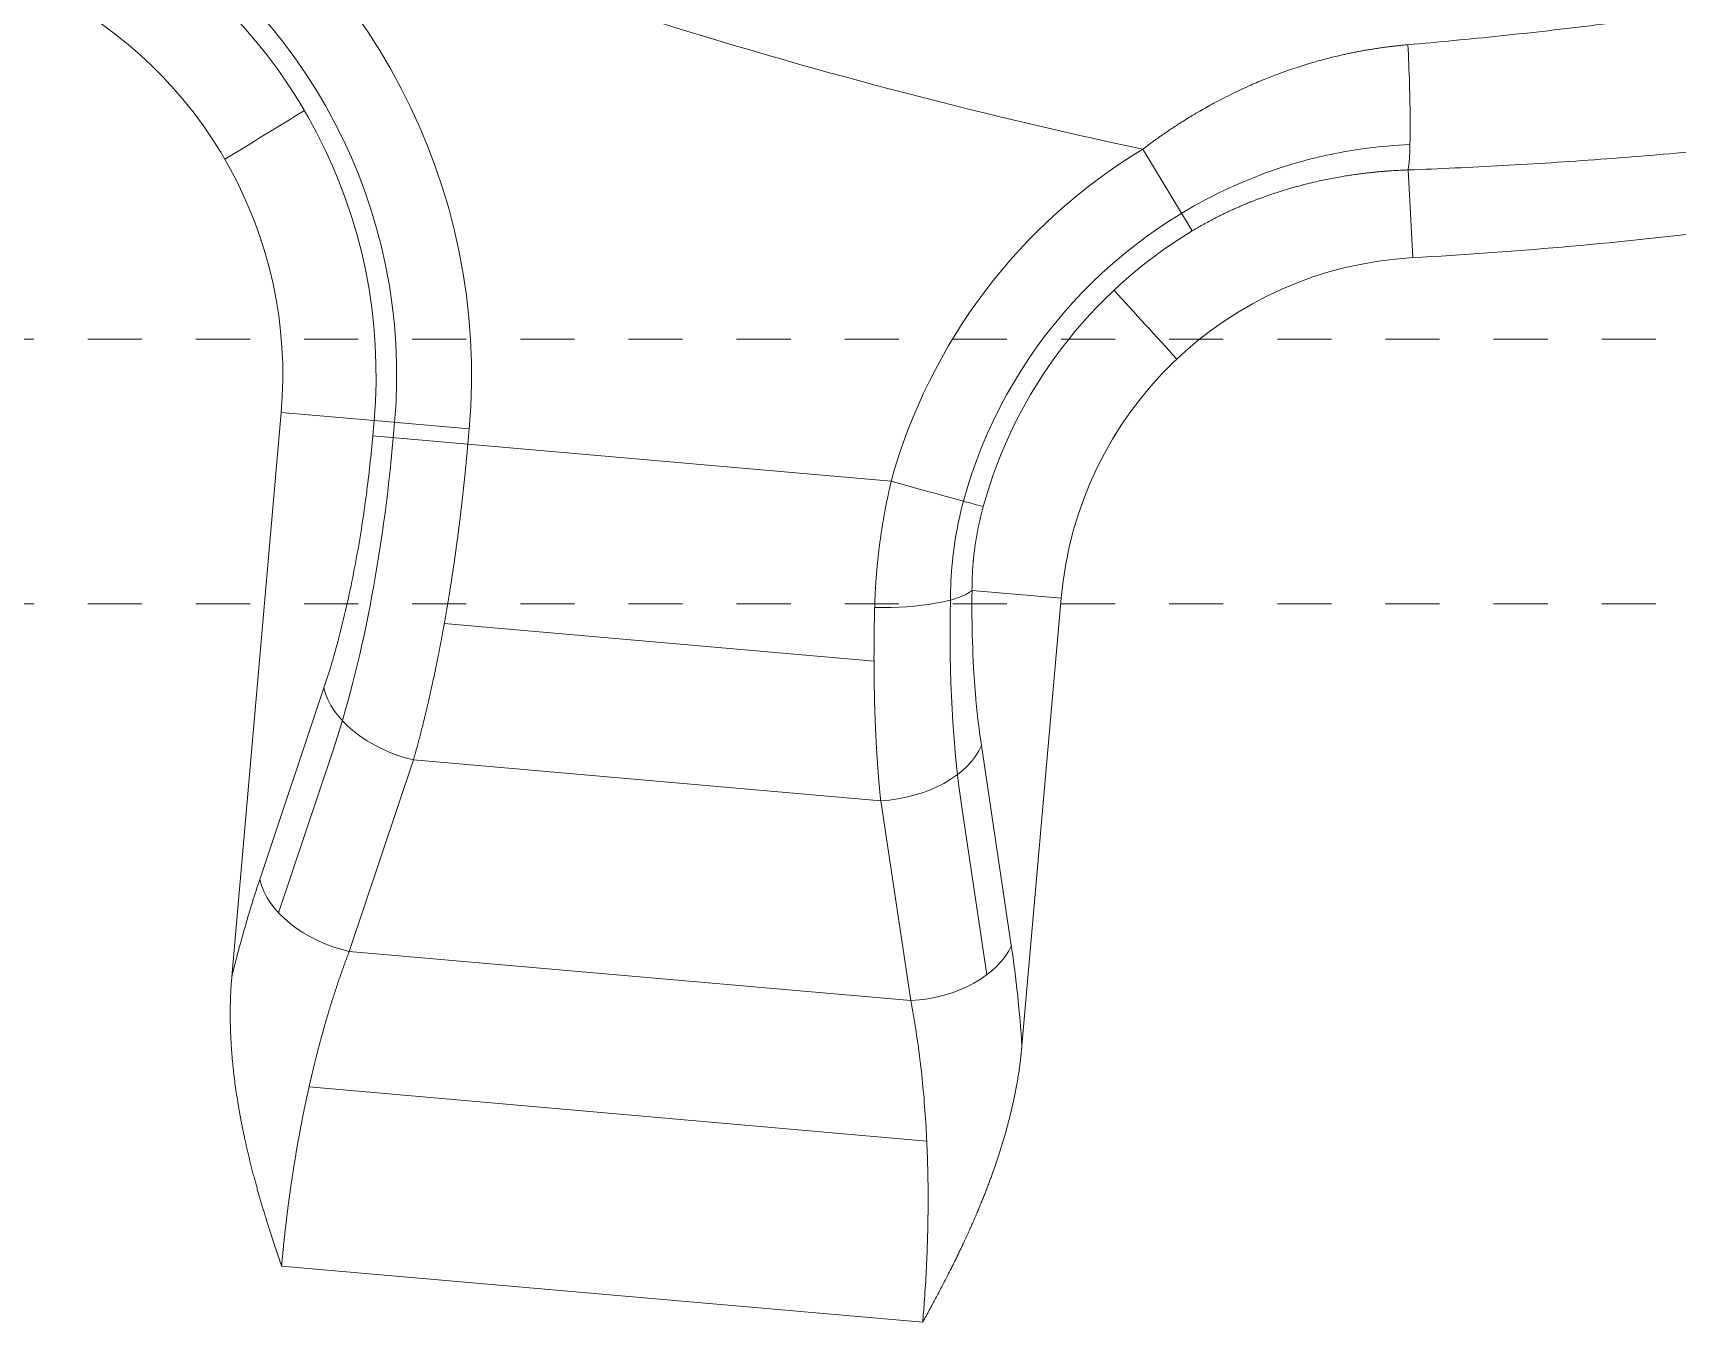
# Model space of a CAD drawing. Header units: millimetres. Extents: x -2414 to 10498, y -2238 to 649.
# Drawn here: x 7983.78 to 8033.46, y -1142.32 to -1103.38 of the extents above; entities that cross this region are included whole.
import ezdxf

# ---------------------------------------------------------------- set-up
doc = ezdxf.new("R2010")
doc.units = ezdxf.units.MM
doc.header["$LTSCALE"] = 16.335
doc.linetypes.add('DASHED', pattern=[0.2, 0.1, -0.1])
doc.layers.add('core', color=7, linetype='CONTINUOUS', lineweight=20)

msp = doc.modelspace()

# ---------------------------------------------------------------- linework, layer by layer
at = {"layer": 'core', "linetype": 'Continuous', "lineweight": 13}
for p, q in [((8017.32, -1106.893), (8018.81, -1109.363)), ((8025.478, -1110.17), (8025.333, -1107.521)), ((7991.285, -1114.847), (7994.092, -1115.092)), ((7994.092, -1115.092), (7994.052, -1115.554)), ((7994.092, -1115.092), (7996.965, -1115.344)), ((7994.713, -1115.147), (7994.673, -1115.609)), ((7994.052, -1115.554), (7996.925, -1115.806)), ((7996.965, -1115.344), (7996.925, -1115.806)), ((8009.716, -1116.925), (7996.925, -1115.806)), ((8014.848, -1120.46), (8012.156, -1120.224)), ((7996.214, -1121.224), (8009.196, -1122.36)), ((7992.578, -1123.168), (7990.637, -1128.958)), ((7992.837, -1125.104), (7991.209, -1129.962)), ((8012.439, -1124.906), (8013.344, -1130.944)), ((7995.282, -1125.341), (7993.342, -1131.13)), ((8009.398, -1126.576), (7995.282, -1125.341)), ((8009.398, -1126.576), (8010.303, -1132.614)), ((8012.607, -1131.834), (8011.847, -1126.767)), ((8010.303, -1132.614), (7993.342, -1131.13)), ((8010.789, -1136.855), (7992.127, -1135.222)), ((8010.666, -1142.324), (7991.299, -1140.63))]:
    msp.add_line(p, q, dxfattribs=at)
at = {"layer": 'core', "color": 155, "linetype": 'DASHED', "lineweight": 13}
for p, q in [((8245.17, -1112.63), (7855.17, -1112.63)), ((8245.17, -1120.63), (7855.17, -1120.63))]:
    msp.add_line(p, q, dxfattribs=at)
at = {"layer": 'core', "linetype": 'Continuous', "lineweight": 18}
for p, q in [((7989.794, -1131.892), (7991.285, -1114.847)), ((8014.848, -1120.46), (8013.665, -1133.98))]:
    msp.add_line(p, q, dxfattribs=at)
at = {"layer": 'core', "linetype": 'Continuous', "lineweight": 13}
for centre, radius, start, end in [((8050.171, -951.629), 158.701, 246.79703, 258.05373), ((7978.335, -1113.714), 18.702, 355, 60.1463), ((7978.335, -1113.714), 16.441, 355, 60.1463), ((7978.335, -1113.714), 15.818, 355, 60.1463), ((8026.095, -1121.444), 16.992, 121.0931, 164.5767), ((8026.095, -1121.444), 14.731, 110.9247, 164.5768), ((8026.095, -1121.444), 14.108, 121.0931, 164.5767)]:
    msp.add_arc(centre, radius, start, end, dxfattribs=at)
at = {"layer": 'core', "linetype": 'Continuous', "lineweight": 18}
for centre, radius, start, end in [((7978.335, -1113.714), 13, 355, 63.1237), ((8017.903, -971.845), 138.533, 273.13459, 276.87537), ((8026.095, -1121.444), 11.29, 93.1346, 175)]:
    msp.add_arc(centre, radius, start, end, dxfattribs=at)
at = {"layer": 'core', "linetype": 'Continuous', "lineweight": 13}
for centre, major_axis, ratio, start_param, end_param in [((8025.175, -1104.641), (0.11, -2.998), 0.063053, 0.279824, 1.874534), ((7990.388, -1115.234), (1.307, 14.943), 0.286745, 4.016241, 4.712389), ((8009.716, -1116.925), (2.892, -0.798), 0.000001, 4.712389, 6.00393), ((8009.283, -1119.973), (3, -0.034), 0.255486, 4.692976, 5.994076), ((8015.973, -1117.472), (1.307, 14.943), 0.286745, 1.800657, 2.266945), ((7995.45, -1123.42), (2.844, -0.953), 0.63214, 3.505285, 4.86333), ((8009.566, -1124.655), (2.967, 0.445), 0.63214, 4.561448, 5.919493), ((7993.51, -1129.209), (2.844, -0.953), 0.63214, 3.505285, 4.86333), ((8010.472, -1130.693), (2.967, 0.445), 0.63214, 4.561448, 5.919493)]:
    msp.add_ellipse(centre, major_axis=major_axis, ratio=ratio, start_param=start_param, end_param=end_param, dxfattribs=at)
at = {"layer": 'core', "linetype": 'Continuous', "lineweight": 18}
for points in [[(8033.991, -1102.747), (8032.986, -1102.89), (8031.002, -1103.153), (8028.112, -1103.481), (8026.242, -1103.659), (8025.323, -1103.738)], [(7990.637, -1128.958), (7990.488, -1129.401), (7990.199, -1130.333), (7989.926, -1131.356), (7989.794, -1131.892)], [(8013.344, -1130.944), (8013.419, -1131.445), (8013.546, -1132.456), (8013.631, -1133.473), (8013.665, -1133.98)]]:
    msp.add_open_spline(points, degree=3, dxfattribs=at)
at = {"layer": 'core', "linetype": 'Continuous', "lineweight": 13}
for points, knots in [([(8025.323, -1103.738), (8025.303, -1103.74), (8025.262, -1103.743), (8025.201, -1103.749), (8025.14, -1103.755), (8025.079, -1103.761), (8025.018, -1103.767), (8024.956, -1103.774), (8024.894, -1103.781), (8024.832, -1103.788), (8024.77, -1103.796), (8024.708, -1103.804), (8024.645, -1103.812), (8024.582, -1103.821), (8024.519, -1103.829), (8024.456, -1103.839), (8024.392, -1103.848), (8024.329, -1103.858), (8024.265, -1103.868), (8024.201, -1103.878), (8024.137, -1103.889), (8024.072, -1103.9), (8024.008, -1103.911), (8023.943, -1103.923), (8023.878, -1103.935), (8023.813, -1103.947), (8023.747, -1103.96), (8023.682, -1103.973), (8023.616, -1103.987), (8023.55, -1104), (8023.484, -1104.014), (8023.418, -1104.029), (8023.225, -1104.072), (8022.898, -1104.151), (8022.429, -1104.28), (8021.935, -1104.434), (8021.468, -1104.598), (8021.011, -1104.774), (8020.551, -1104.968), (8020.024, -1105.213), (8019.512, -1105.475), (8019.073, -1105.72), (8018.762, -1105.906), (8018.555, -1106.034), (8018.414, -1106.124), (8018.306, -1106.194), (8018.197, -1106.266), (8018.091, -1106.337), (8017.987, -1106.408), (8017.885, -1106.479), (8017.786, -1106.549), (8017.688, -1106.619), (8017.593, -1106.688), (8017.5, -1106.757), (8017.409, -1106.825), (8017.35, -1106.871), (8017.32, -1106.893)], [0, 0, 0, 0, 0.006966, 0.01396, 0.020982, 0.028032, 0.03511, 0.042216, 0.049351, 0.056513, 0.063704, 0.070923, 0.07817, 0.085445, 0.092749, 0.100081, 0.107442, 0.114831, 0.122248, 0.129695, 0.13717, 0.144673, 0.152206, 0.159767, 0.167357, 0.174976, 0.182624, 0.1903, 0.198007, 0.205742, 0.213506, 0.2213, 0.229123, 0.281475, 0.337356, 0.396809, 0.459885, 0.50808, 0.565427, 0.632041, 0.708068, 0.763138, 0.804705, 0.832635, 0.846831, 0.861948, 0.876828, 0.891472, 0.905879, 0.920046, 0.933975, 0.947663, 0.96111, 0.974316, 0.98728, 1, 1, 1, 1]), ([(8020.834, -1107.684), (8021.214, -1107.538), (8021.601, -1107.41), (8022.653, -1107.11), (8023.332, -1106.969), (8024.467, -1106.814), (8024.926, -1106.774), (8025.386, -1106.754)], [0, 0, 0, 0, 0.261985, 0.261985, 0.702686, 0.702686, 1, 1, 1, 1]), ([(8025.333, -1107.521), (8025.312, -1107.521), (8025.27, -1107.523), (8025.206, -1107.525), (8025.142, -1107.528), (8025.077, -1107.531), (8025.011, -1107.535), (8024.945, -1107.538), (8024.878, -1107.542), (8024.81, -1107.547), (8024.741, -1107.552), (8024.672, -1107.557), (8024.602, -1107.562), (8024.531, -1107.568), (8024.46, -1107.574), (8024.387, -1107.581), (8024.315, -1107.588), (8024.241, -1107.596), (8024.167, -1107.604), (8024.092, -1107.612), (8024.016, -1107.621), (8023.94, -1107.631), (8023.863, -1107.641), (8023.785, -1107.651), (8023.676, -1107.667), (8023.53, -1107.688), (8023.341, -1107.719), (8023.135, -1107.755), (8022.847, -1107.81), (8022.541, -1107.877), (8022.279, -1107.941), (8022.114, -1107.983), (8021.991, -1108.016), (8021.855, -1108.054), (8021.722, -1108.092), (8021.594, -1108.13), (8021.47, -1108.169), (8021.35, -1108.208), (8021.233, -1108.246), (8021.121, -1108.285), (8021.013, -1108.323), (8020.909, -1108.361), (8020.808, -1108.398), (8020.712, -1108.435), (8020.619, -1108.471), (8020.522, -1108.509), (8020.42, -1108.551), (8020.313, -1108.596), (8020.206, -1108.642), (8020.102, -1108.688), (8019.999, -1108.735), (8019.898, -1108.782), (8019.798, -1108.829), (8019.7, -1108.877), (8019.604, -1108.925), (8019.509, -1108.973), (8019.416, -1109.021), (8019.325, -1109.07), (8019.235, -1109.118), (8019.147, -1109.167), (8019.06, -1109.216), (8018.975, -1109.265), (8018.892, -1109.313), (8018.837, -1109.346), (8018.81, -1109.363)], [0, 0, 0, 0, 0.009166, 0.018441, 0.027825, 0.037317, 0.046918, 0.056627, 0.066445, 0.076372, 0.086408, 0.096554, 0.106808, 0.117171, 0.127644, 0.138226, 0.148917, 0.159718, 0.170628, 0.181648, 0.192778, 0.204017, 0.215367, 0.226826, 0.238395, 0.263707, 0.291634, 0.322182, 0.355352, 0.420372, 0.459824, 0.473661, 0.494926, 0.515629, 0.53577, 0.555347, 0.574361, 0.592811, 0.610696, 0.628017, 0.644772, 0.660962, 0.676585, 0.691642, 0.706133, 0.720056, 0.737308, 0.75436, 0.771211, 0.787863, 0.804314, 0.820564, 0.836615, 0.852466, 0.868117, 0.883568, 0.898819, 0.91387, 0.928723, 0.943376, 0.95783, 0.972085, 0.986142, 1, 1, 1, 1]), ([(7996.925, -1115.806), (7996.923, -1115.826), (7996.919, -1115.868), (7996.914, -1115.929), (7996.908, -1115.991), (7996.902, -1116.053), (7996.897, -1116.115), (7996.891, -1116.177), (7996.885, -1116.239), (7996.879, -1116.301), (7996.873, -1116.363), (7996.867, -1116.424), (7996.861, -1116.486), (7996.855, -1116.548), (7996.849, -1116.61), (7996.843, -1116.672), (7996.837, -1116.734), (7996.83, -1116.796), (7996.824, -1116.857), (7996.818, -1116.919), (7996.811, -1116.981), (7996.804, -1117.043), (7996.798, -1117.104), (7996.791, -1117.166), (7996.784, -1117.228), (7996.778, -1117.29), (7996.771, -1117.351), (7996.764, -1117.413), (7996.757, -1117.475), (7996.75, -1117.536), (7996.743, -1117.598), (7996.736, -1117.659), (7996.728, -1117.721), (7996.721, -1117.782), (7996.714, -1117.844), (7996.706, -1117.905), (7996.699, -1117.967), (7996.692, -1118.028), (7996.684, -1118.09), (7996.676, -1118.151), (7996.669, -1118.212), (7996.661, -1118.273), (7996.653, -1118.335), (7996.646, -1118.396), (7996.638, -1118.457), (7996.63, -1118.518), (7996.622, -1118.579), (7996.614, -1118.64), (7996.606, -1118.701), (7996.597, -1118.762), (7996.589, -1118.823), (7996.581, -1118.884), (7996.573, -1118.944), (7996.564, -1119.005), (7996.556, -1119.066), (7996.547, -1119.126), (7996.539, -1119.187), (7996.53, -1119.247), (7996.522, -1119.308), (7996.513, -1119.368), (7996.504, -1119.429), (7996.495, -1119.489), (7996.486, -1119.549), (7996.477, -1119.609), (7996.468, -1119.669), (7996.459, -1119.729), (7996.45, -1119.789), (7996.441, -1119.849), (7996.432, -1119.909), (7996.423, -1119.969), (7996.414, -1120.029), (7996.404, -1120.088), (7996.395, -1120.148), (7996.385, -1120.207), (7996.376, -1120.267), (7996.366, -1120.326), (7996.354, -1120.399), (7996.34, -1120.485), (7996.324, -1120.584), (7996.307, -1120.683), (7996.291, -1120.781), (7996.274, -1120.88), (7996.257, -1120.979), (7996.24, -1121.077), (7996.222, -1121.175), (7996.205, -1121.273), (7996.187, -1121.371), (7996.169, -1121.469), (7996.151, -1121.567), (7996.133, -1121.664), (7996.115, -1121.761), (7996.096, -1121.858), (7996.077, -1121.955), (7996.059, -1122.052), (7996.04, -1122.148), (7996.021, -1122.244), (7996.001, -1122.34), (7995.982, -1122.436), (7995.962, -1122.532), (7995.943, -1122.627), (7995.923, -1122.722), (7995.903, -1122.817), (7995.882, -1122.911), (7995.862, -1123.006), (7995.842, -1123.1), (7995.821, -1123.193), (7995.8, -1123.287), (7995.779, -1123.38), (7995.758, -1123.473), (7995.737, -1123.565), (7995.716, -1123.657), (7995.694, -1123.749), (7995.672, -1123.841), (7995.651, -1123.932), (7995.629, -1124.023), (7995.607, -1124.114), (7995.584, -1124.204), (7995.562, -1124.294), (7995.539, -1124.383), (7995.517, -1124.472), (7995.494, -1124.561), (7995.471, -1124.649), (7995.448, -1124.737), (7995.425, -1124.824), (7995.401, -1124.912), (7995.378, -1124.998), (7995.354, -1125.085), (7995.33, -1125.17), (7995.306, -1125.256), (7995.29, -1125.312), (7995.282, -1125.341)], [0, 0, 0, 0, 0.005908, 0.011818, 0.017728, 0.02364, 0.029552, 0.035466, 0.041381, 0.047296, 0.053213, 0.059131, 0.06505, 0.070969, 0.07689, 0.082812, 0.088735, 0.09466, 0.100585, 0.106511, 0.112439, 0.118367, 0.124297, 0.130228, 0.13616, 0.142093, 0.148027, 0.153962, 0.159899, 0.165836, 0.171775, 0.177715, 0.183656, 0.189599, 0.195542, 0.201487, 0.207433, 0.21338, 0.219328, 0.225277, 0.231228, 0.23718, 0.243133, 0.249087, 0.255043, 0.260999, 0.266957, 0.272917, 0.278877, 0.284839, 0.290802, 0.296766, 0.302732, 0.308698, 0.314666, 0.320636, 0.326606, 0.332578, 0.338552, 0.344526, 0.350502, 0.356479, 0.362458, 0.368438, 0.374419, 0.380401, 0.386385, 0.392371, 0.398357, 0.404345, 0.410334, 0.416325, 0.422317, 0.428311, 0.434305, 0.440302, 0.446299, 0.456352, 0.466419, 0.476502, 0.486599, 0.496711, 0.506838, 0.51698, 0.527137, 0.537308, 0.547495, 0.557697, 0.567914, 0.578145, 0.588392, 0.598654, 0.608931, 0.619223, 0.629531, 0.639853, 0.650191, 0.660544, 0.670912, 0.681295, 0.691694, 0.702108, 0.712537, 0.722982, 0.733442, 0.743917, 0.754408, 0.764915, 0.775436, 0.785974, 0.796526, 0.807095, 0.817678, 0.828278, 0.838893, 0.849523, 0.860169, 0.870831, 0.881509, 0.892202, 0.902911, 0.913635, 0.924376, 0.935132, 0.945903, 0.956691, 0.967495, 0.978314, 0.989149, 1, 1, 1, 1]), ([(8009.716, -1116.925), (8009.712, -1116.941), (8009.704, -1116.975), (8009.692, -1117.025), (8009.681, -1117.075), (8009.669, -1117.125), (8009.658, -1117.175), (8009.647, -1117.226), (8009.636, -1117.276), (8009.625, -1117.326), (8009.614, -1117.377), (8009.603, -1117.427), (8009.593, -1117.478), (8009.582, -1117.528), (8009.572, -1117.579), (8009.562, -1117.63), (8009.552, -1117.68), (8009.542, -1117.731), (8009.533, -1117.782), (8009.523, -1117.832), (8009.514, -1117.883), (8009.505, -1117.934), (8009.496, -1117.985), (8009.487, -1118.036), (8009.478, -1118.087), (8009.469, -1118.137), (8009.46, -1118.188), (8009.452, -1118.239), (8009.444, -1118.29), (8009.436, -1118.341), (8009.428, -1118.392), (8009.42, -1118.443), (8009.412, -1118.494), (8009.405, -1118.545), (8009.397, -1118.597), (8009.39, -1118.648), (8009.383, -1118.699), (8009.376, -1118.75), (8009.369, -1118.801), (8009.362, -1118.852), (8009.356, -1118.903), (8009.349, -1118.954), (8009.343, -1119.005), (8009.337, -1119.057), (8009.331, -1119.108), (8009.325, -1119.159), (8009.32, -1119.21), (8009.314, -1119.261), (8009.309, -1119.312), (8009.303, -1119.364), (8009.298, -1119.415), (8009.293, -1119.466), (8009.289, -1119.517), (8009.284, -1119.568), (8009.279, -1119.619), (8009.275, -1119.67), (8009.271, -1119.721), (8009.267, -1119.772), (8009.263, -1119.823), (8009.259, -1119.874), (8009.255, -1119.925), (8009.252, -1119.976), (8009.248, -1120.027), (8009.245, -1120.078), (8009.242, -1120.129), (8009.239, -1120.18), (8009.236, -1120.231), (8009.233, -1120.282), (8009.231, -1120.333), (8009.229, -1120.384), (8009.226, -1120.434), (8009.224, -1120.485), (8009.222, -1120.536), (8009.22, -1120.586), (8009.219, -1120.637), (8009.217, -1120.688), (8009.216, -1120.721), (8009.216, -1120.738)], [0, 0, 0, 0, 0.013197, 0.0264, 0.039608, 0.052821, 0.066039, 0.079262, 0.09249, 0.105722, 0.11896, 0.132202, 0.145448, 0.158699, 0.171955, 0.185214, 0.198478, 0.211746, 0.225018, 0.238293, 0.251573, 0.264856, 0.278143, 0.291434, 0.304728, 0.318026, 0.331327, 0.344632, 0.35794, 0.371252, 0.384566, 0.397885, 0.411206, 0.424531, 0.437859, 0.45119, 0.464524, 0.477861, 0.491202, 0.504545, 0.517892, 0.531241, 0.544593, 0.557948, 0.571306, 0.584667, 0.598031, 0.611397, 0.624766, 0.638138, 0.651512, 0.664889, 0.678268, 0.69165, 0.705034, 0.718421, 0.73181, 0.745202, 0.758595, 0.771991, 0.785389, 0.798789, 0.812191, 0.825595, 0.839001, 0.852409, 0.865818, 0.87923, 0.892643, 0.906058, 0.919474, 0.932892, 0.946311, 0.959731, 0.973153, 0.986576, 1, 1, 1, 1]), ([(8011.507, -1120.511), (8011.507, -1120.42), (8011.508, -1120.329), (8011.518, -1119.848), (8011.546, -1119.457), (8011.645, -1118.671), (8011.716, -1118.273), (8011.835, -1117.762), (8011.865, -1117.644), (8011.896, -1117.526)], [0, 0, 0, 0, 0.092118, 0.092118, 0.48645, 0.48645, 0.880782, 0.880782, 1, 1, 1, 1]), ([(8012.496, -1117.692), (8012.492, -1117.704), (8012.485, -1117.73), (8012.475, -1117.768), (8012.465, -1117.806), (8012.455, -1117.844), (8012.445, -1117.882), (8012.435, -1117.921), (8012.426, -1117.959), (8012.417, -1117.997), (8012.408, -1118.035), (8012.399, -1118.074), (8012.39, -1118.112), (8012.381, -1118.15), (8012.373, -1118.188), (8012.364, -1118.227), (8012.356, -1118.265), (8012.348, -1118.304), (8012.34, -1118.342), (8012.333, -1118.38), (8012.325, -1118.419), (8012.318, -1118.457), (8012.311, -1118.496), (8012.304, -1118.534), (8012.297, -1118.573), (8012.29, -1118.611), (8012.284, -1118.65), (8012.277, -1118.688), (8012.271, -1118.726), (8012.265, -1118.765), (8012.259, -1118.803), (8012.254, -1118.842), (8012.248, -1118.88), (8012.243, -1118.919), (8012.237, -1118.957), (8012.232, -1118.996), (8012.227, -1119.034), (8012.223, -1119.073), (8012.218, -1119.111), (8012.214, -1119.15), (8012.209, -1119.188), (8012.205, -1119.227), (8012.201, -1119.265), (8012.198, -1119.304), (8012.194, -1119.342), (8012.191, -1119.381), (8012.187, -1119.419), (8012.184, -1119.458), (8012.181, -1119.496), (8012.178, -1119.535), (8012.176, -1119.573), (8012.173, -1119.612), (8012.171, -1119.65), (8012.169, -1119.688), (8012.167, -1119.727), (8012.165, -1119.765), (8012.163, -1119.803), (8012.162, -1119.842), (8012.161, -1119.88), (8012.159, -1119.918), (8012.158, -1119.957), (8012.157, -1119.995), (8012.157, -1120.033), (8012.156, -1120.071), (8012.156, -1120.11), (8012.156, -1120.148), (8012.155, -1120.186), (8012.156, -1120.211), (8012.156, -1120.224)], [0, 0, 0, 0, 0.015161, 0.030316, 0.045463, 0.060605, 0.075741, 0.090871, 0.105996, 0.121116, 0.136231, 0.151342, 0.166448, 0.181551, 0.196651, 0.211747, 0.22684, 0.241931, 0.25702, 0.272107, 0.287191, 0.302275, 0.317358, 0.33244, 0.347521, 0.362602, 0.377684, 0.392766, 0.407849, 0.422933, 0.438018, 0.453106, 0.468195, 0.483286, 0.498381, 0.513478, 0.528578, 0.543683, 0.558791, 0.573903, 0.58902, 0.604141, 0.619268, 0.6344, 0.649538, 0.664682, 0.679832, 0.694989, 0.710153, 0.725324, 0.740503, 0.75569, 0.770885, 0.786088, 0.8013, 0.816522, 0.831753, 0.846993, 0.862244, 0.877505, 0.892776, 0.908059, 0.923352, 0.938658, 0.953975, 0.969304, 0.984646, 1, 1, 1, 1]), ([(8009.216, -1120.738), (8009.215, -1120.757), (8009.214, -1120.796), (8009.213, -1120.853), (8009.211, -1120.91), (8009.21, -1120.968), (8009.209, -1121.025), (8009.208, -1121.082), (8009.206, -1121.139), (8009.205, -1121.197), (8009.204, -1121.254), (8009.203, -1121.311), (8009.202, -1121.368), (8009.202, -1121.426), (8009.201, -1121.483), (8009.2, -1121.54), (8009.199, -1121.597), (8009.199, -1121.654), (8009.198, -1121.711), (8009.197, -1121.768), (8009.197, -1121.825), (8009.197, -1121.882), (8009.196, -1121.939), (8009.196, -1121.996), (8009.196, -1122.053), (8009.196, -1122.109), (8009.195, -1122.166), (8009.195, -1122.223), (8009.195, -1122.28), (8009.195, -1122.336), (8009.196, -1122.393), (8009.196, -1122.449), (8009.196, -1122.506), (8009.196, -1122.562), (8009.197, -1122.619), (8009.197, -1122.675), (8009.198, -1122.732), (8009.198, -1122.788), (8009.199, -1122.844), (8009.199, -1122.9), (8009.2, -1122.956), (8009.201, -1123.012), (8009.202, -1123.068), (8009.203, -1123.124), (8009.204, -1123.18), (8009.205, -1123.236), (8009.206, -1123.292), (8009.207, -1123.347), (8009.208, -1123.403), (8009.209, -1123.458), (8009.211, -1123.514), (8009.212, -1123.569), (8009.214, -1123.625), (8009.215, -1123.68), (8009.217, -1123.735), (8009.218, -1123.79), (8009.22, -1123.845), (8009.222, -1123.9), (8009.224, -1123.955), (8009.226, -1124.01), (8009.228, -1124.065), (8009.23, -1124.119), (8009.232, -1124.174), (8009.234, -1124.228), (8009.236, -1124.283), (8009.238, -1124.337), (8009.241, -1124.391), (8009.243, -1124.445), (8009.246, -1124.5), (8009.248, -1124.554), (8009.251, -1124.607), (8009.254, -1124.661), (8009.256, -1124.715), (8009.259, -1124.769), (8009.262, -1124.822), (8009.265, -1124.876), (8009.268, -1124.929), (8009.271, -1124.982), (8009.274, -1125.035), (8009.277, -1125.088), (8009.281, -1125.141), (8009.284, -1125.194), (8009.287, -1125.247), (8009.291, -1125.299), (8009.294, -1125.352), (8009.298, -1125.404), (8009.301, -1125.456), (8009.305, -1125.509), (8009.309, -1125.561), (8009.313, -1125.613), (8009.317, -1125.664), (8009.321, -1125.716), (8009.325, -1125.768), (8009.329, -1125.819), (8009.333, -1125.87), (8009.337, -1125.922), (8009.341, -1125.973), (8009.346, -1126.024), (8009.35, -1126.075), (8009.355, -1126.125), (8009.359, -1126.176), (8009.364, -1126.226), (8009.368, -1126.277), (8009.373, -1126.327), (8009.378, -1126.377), (8009.383, -1126.427), (8009.388, -1126.476), (8009.393, -1126.526), (8009.396, -1126.559), (8009.398, -1126.576)], [0, 0, 0, 0, 0.008963, 0.017933, 0.026912, 0.035897, 0.044891, 0.053892, 0.062901, 0.071917, 0.080941, 0.089973, 0.099012, 0.108059, 0.117113, 0.126174, 0.135243, 0.144319, 0.153403, 0.162494, 0.171593, 0.180698, 0.189811, 0.198932, 0.208059, 0.217194, 0.226336, 0.235485, 0.244641, 0.253804, 0.262975, 0.272152, 0.281337, 0.290528, 0.299726, 0.308931, 0.318144, 0.327363, 0.336589, 0.345822, 0.355061, 0.364308, 0.373562, 0.382823, 0.392091, 0.401366, 0.410648, 0.419937, 0.429233, 0.438536, 0.447846, 0.457164, 0.466488, 0.47582, 0.485158, 0.494504, 0.503857, 0.513217, 0.522585, 0.531959, 0.541341, 0.55073, 0.560126, 0.56953, 0.578941, 0.588359, 0.597784, 0.607217, 0.616656, 0.626103, 0.635558, 0.64502, 0.654489, 0.663965, 0.673449, 0.682939, 0.692437, 0.701943, 0.711455, 0.720974, 0.730501, 0.740035, 0.749575, 0.759123, 0.768678, 0.778239, 0.787808, 0.797383, 0.806966, 0.816555, 0.826151, 0.835753, 0.845363, 0.854979, 0.864602, 0.874231, 0.883867, 0.89351, 0.903159, 0.912814, 0.922476, 0.932145, 0.941819, 0.951501, 0.961188, 0.970882, 0.980582, 0.990288, 1, 1, 1, 1]), ([(7993.342, -1131.13), (7993.336, -1131.145), (7993.325, -1131.175), (7993.307, -1131.22), (7993.29, -1131.266), (7993.273, -1131.311), (7993.256, -1131.356), (7993.239, -1131.402), (7993.222, -1131.448), (7993.205, -1131.494), (7993.188, -1131.54), (7993.172, -1131.586), (7993.155, -1131.632), (7993.138, -1131.679), (7993.122, -1131.725), (7993.105, -1131.772), (7993.089, -1131.818), (7993.073, -1131.865), (7993.056, -1131.912), (7993.04, -1131.959), (7993.024, -1132.006), (7993.008, -1132.053), (7992.992, -1132.101), (7992.976, -1132.148), (7992.96, -1132.196), (7992.944, -1132.243), (7992.928, -1132.291), (7992.913, -1132.339), (7992.897, -1132.387), (7992.882, -1132.435), (7992.866, -1132.483), (7992.851, -1132.531), (7992.835, -1132.579), (7992.82, -1132.628), (7992.805, -1132.676), (7992.79, -1132.725), (7992.775, -1132.774), (7992.76, -1132.822), (7992.745, -1132.871), (7992.73, -1132.92), (7992.715, -1132.969), (7992.7, -1133.018), (7992.686, -1133.067), (7992.671, -1133.117), (7992.657, -1133.166), (7992.642, -1133.215), (7992.628, -1133.265), (7992.614, -1133.314), (7992.599, -1133.364), (7992.585, -1133.414), (7992.571, -1133.464), (7992.557, -1133.513), (7992.543, -1133.563), (7992.529, -1133.613), (7992.515, -1133.663), (7992.502, -1133.714), (7992.488, -1133.764), (7992.474, -1133.814), (7992.461, -1133.864), (7992.447, -1133.915), (7992.434, -1133.965), (7992.421, -1134.016), (7992.407, -1134.067), (7992.394, -1134.117), (7992.381, -1134.168), (7992.368, -1134.219), (7992.355, -1134.27), (7992.342, -1134.32), (7992.329, -1134.371), (7992.316, -1134.422), (7992.304, -1134.473), (7992.291, -1134.525), (7992.279, -1134.576), (7992.266, -1134.627), (7992.254, -1134.678), (7992.241, -1134.729), (7992.229, -1134.781), (7992.217, -1134.832), (7992.205, -1134.884), (7992.193, -1134.935), (7992.181, -1134.987), (7992.169, -1135.038), (7992.157, -1135.09), (7992.145, -1135.142), (7992.134, -1135.193), (7992.122, -1135.245), (7992.106, -1135.317), (7992.086, -1135.408), (7992.061, -1135.52), (7992.037, -1135.633), (7992.014, -1135.745), (7991.99, -1135.858), (7991.967, -1135.971), (7991.944, -1136.085), (7991.922, -1136.198), (7991.9, -1136.312), (7991.878, -1136.426), (7991.856, -1136.541), (7991.835, -1136.655), (7991.814, -1136.77), (7991.793, -1136.885), (7991.773, -1137), (7991.753, -1137.116), (7991.733, -1137.231), (7991.714, -1137.347), (7991.695, -1137.463), (7991.676, -1137.579), (7991.657, -1137.695), (7991.639, -1137.812), (7991.621, -1137.928), (7991.604, -1138.045), (7991.586, -1138.162), (7991.569, -1138.279), (7991.553, -1138.396), (7991.537, -1138.513), (7991.521, -1138.63), (7991.505, -1138.747), (7991.49, -1138.865), (7991.475, -1138.982), (7991.46, -1139.1), (7991.446, -1139.217), (7991.432, -1139.335), (7991.418, -1139.453), (7991.404, -1139.57), (7991.391, -1139.688), (7991.379, -1139.806), (7991.366, -1139.924), (7991.354, -1140.041), (7991.342, -1140.159), (7991.331, -1140.277), (7991.32, -1140.395), (7991.309, -1140.512), (7991.302, -1140.591), (7991.299, -1140.63)], [0, 0, 0, 0, 0.00586, 0.011715, 0.017563, 0.023406, 0.029242, 0.035072, 0.040897, 0.046715, 0.052528, 0.058335, 0.064135, 0.06993, 0.075719, 0.081502, 0.087279, 0.09305, 0.098815, 0.104574, 0.110327, 0.116075, 0.121816, 0.127552, 0.133282, 0.139006, 0.144724, 0.150436, 0.156142, 0.161843, 0.167538, 0.173227, 0.17891, 0.184587, 0.190259, 0.195924, 0.201584, 0.207238, 0.212887, 0.218529, 0.224166, 0.229797, 0.235422, 0.241042, 0.246656, 0.252264, 0.257866, 0.263463, 0.269054, 0.274639, 0.280219, 0.285793, 0.291361, 0.296924, 0.302481, 0.308032, 0.313577, 0.319117, 0.324652, 0.33018, 0.335704, 0.341221, 0.346733, 0.352239, 0.35774, 0.363235, 0.368725, 0.374209, 0.379687, 0.38516, 0.390627, 0.396089, 0.401545, 0.406996, 0.412441, 0.417881, 0.423315, 0.428744, 0.434167, 0.439585, 0.444997, 0.450404, 0.455805, 0.461201, 0.466592, 0.471977, 0.477356, 0.488924, 0.500481, 0.512028, 0.523564, 0.535091, 0.546608, 0.558114, 0.569611, 0.581098, 0.592576, 0.604044, 0.615502, 0.626951, 0.638391, 0.649821, 0.661242, 0.672654, 0.684057, 0.695451, 0.706836, 0.718213, 0.72958, 0.740939, 0.75229, 0.763632, 0.774965, 0.78629, 0.797607, 0.808916, 0.820217, 0.83151, 0.842795, 0.854072, 0.865341, 0.876603, 0.887857, 0.899104, 0.910343, 0.921575, 0.932799, 0.944017, 0.955227, 0.966431, 0.977627, 0.988817, 1, 1, 1, 1]), ([(8010.303, -1132.614), (8010.421, -1133.212), (8010.611, -1134.431), (8010.779, -1136.348), (8010.841, -1138.209), (8010.819, -1139.999), (8010.745, -1141.363), (8010.683, -1142.13), (8010.666, -1142.324)], [0, 0, 0, 0, 0.221674, 0.424303, 0.610262, 0.780979, 0.944359, 1, 1, 1, 1])]:
    msp.add_open_spline(points, degree=3, knots=knots, dxfattribs=at)
for points in [[(7989.582, -1107.195), (7990.384, -1106.71), (7991.185, -1106.22), (7991.987, -1105.725)], [(8034.193, -1106.946), (8033.162, -1107.041), (8031.132, -1107.21), (8028.178, -1107.399), (8026.271, -1107.486), (8025.333, -1107.521)], [(8016.447, -1111.151), (8017.079, -1111.849), (8017.713, -1112.543), (8018.347, -1113.232)], [(7994.052, -1115.554), (7994.002, -1116.125), (7993.875, -1117.307), (7993.586, -1119.195), (7993.166, -1121.205), (7992.792, -1122.527), (7992.578, -1123.168)], [(8012.156, -1120.224), (8012.15, -1120.737), (8012.159, -1121.772), (8012.243, -1123.327), (8012.361, -1124.385), (8012.439, -1124.906)]]:
    msp.add_open_spline(points, degree=3, dxfattribs=at)
at = {"layer": 'core', "linetype": 'Continuous', "lineweight": 18}
for points, knots in [([(7991.299, -1140.63), (7990.847, -1139.326), (7990.549, -1138.252), (7990.22, -1137.066), (7990.028, -1135.991), (7989.63, -1133.766), (7989.794, -1131.892)], [0, 0, 0, 0.25, 0.25, 0.5, 0.5, 1, 1, 1]), ([(8013.665, -1133.98), (8013.501, -1135.857), (8012.721, -1137.981), (8012.346, -1139.002), (8011.815, -1140.116), (8011.334, -1141.124), (8010.666, -1142.324)], [0, 0, 0, 0.5, 0.5, 0.75, 0.75, 1, 1, 1])]:
    msp.add_open_spline(points, degree=2, knots=knots, dxfattribs=at)

doc.saveas('drawing.dxf')
